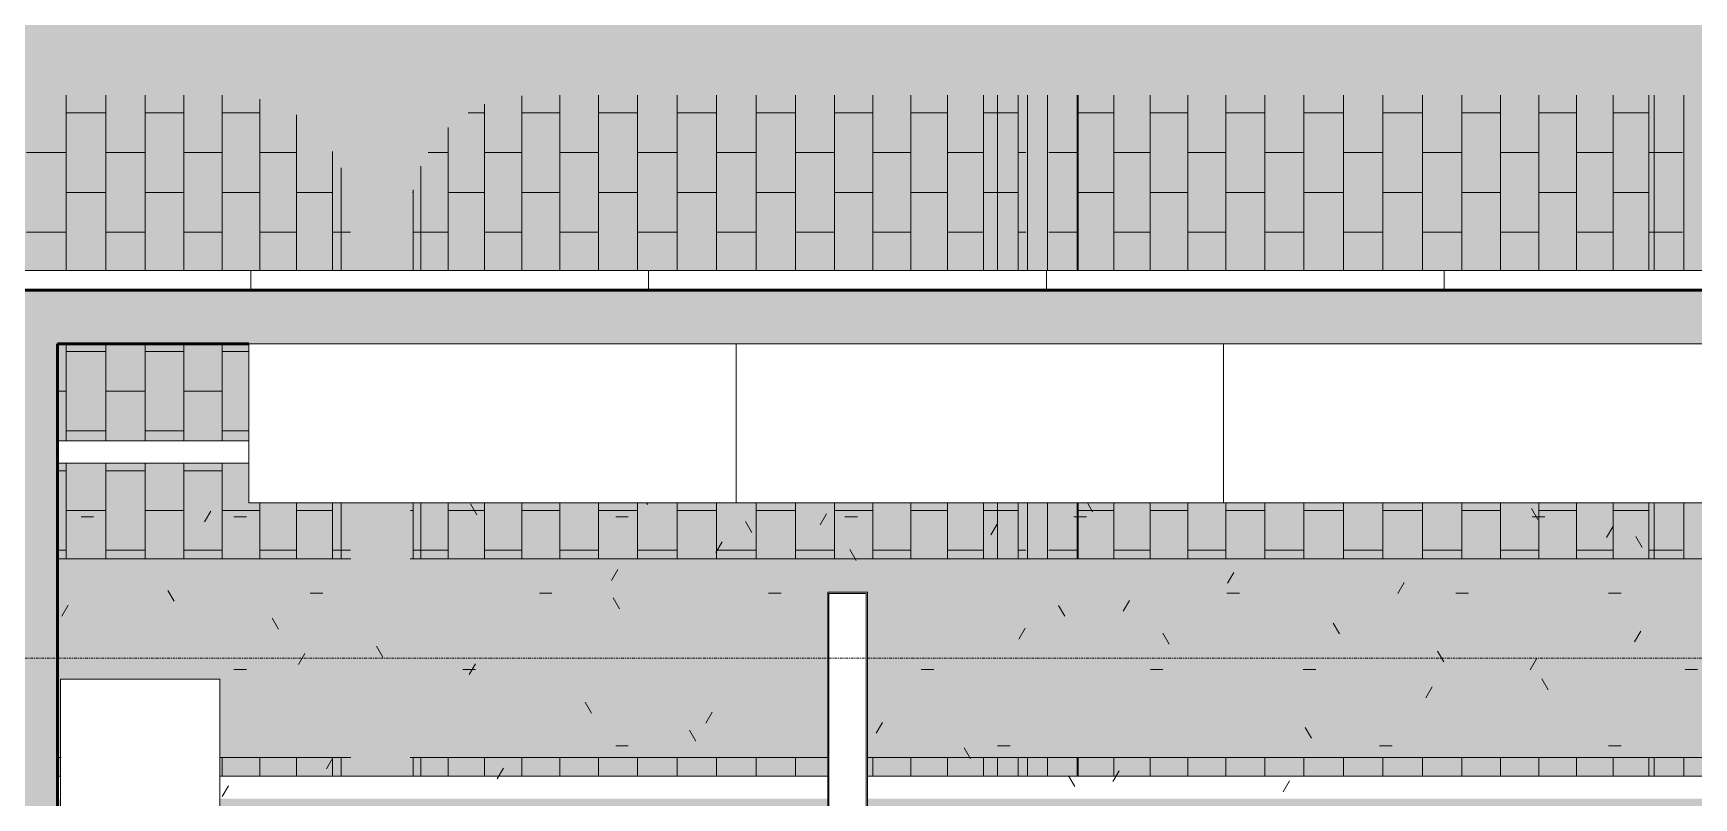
# Model space of a CAD drawing. Header units: inches. Extents: x -956 to 966, y -1111 to 895.
# Drawn here: x -580.8 to -413.8, y -243.3 to -166.4 of the extents above; entities that cross this region are included whole.
import ezdxf

# ---------------------------------------------------------------- set-up
doc = ezdxf.new("R2010")
doc.units = ezdxf.units.IN
doc.header["$MEASUREMENT"] = 0
doc.linetypes.add('Grid Line 1_4_', pattern=[0.4375, 0.25, -0.0625, 0.0625, -0.0625])
for name, color, linetype, lineweight in [('A-CLNG', 13, 'Continuous', 13), ('A-CLNG-PATT', 13, 'Continuous', 13), ('A-GENM', 13, 'Continuous', 13), ('A-WALL-PATT', 111, 'Continuous', 13), ('E-LITE-EQPM', 33, 'Continuous', 9), ('I-FURN', 30, 'Continuous', 9), ('I-WALL', 2, 'Continuous', 13), ('S-GRID', 1, 'Continuous', 9)]:
    doc.layers.add(name, color=color, linetype=linetype, lineweight=lineweight)
pattern_1 = [(0, (0, 0), (30.72, 7.68), [1.267, -21.773, 1.267, -21.773, -122.88]), (0, (0, 0), (30.72, 7.68), [-46.08, 1.267, -44.813, 1.267, -21.773, -53.76]), (0, (0, 0), (30.72, 7.68), [-115.2, 1.267, -14.093, 1.267, -37.133]), (120, (11.52, 3.84), (-22.011075, 22.7643), [1.267, -21.773, 1.267, -21.773, -122.88]), (120, (11.52, 3.84), (-22.011075, 22.7643), [-46.08, 1.267, -44.813, 1.267, -21.773, -53.76]), (120, (11.52, 3.84), (-22.011075, 22.7643), [-115.2, 1.267, -14.093, 1.267, -37.133]), (240, (15.36, 19.2), (-8.708925, -30.4443), [1.267, -21.773, 1.267, -21.773, -122.88]), (240, (15.36, 19.2), (-8.708925, -30.4443), [-46.08, 1.267, -44.813, 1.267, -21.773, -53.76]), (240, (15.36, 19.2), (-8.708925, -30.4443), [-115.2, 1.267, -14.093, 1.267, -37.133])]

# ---------------------------------------------------------------- blocks, each defined once
blk = doc.blocks.new('FP_1_18-7TH FLOOR TELECOM OVERHEAD ROUTING PLAN')
at = {"layer": 'A-CLNG-PATT', "color": 50}
for p, q in [((-475.71, -172.61), (-475.71, -190.24)), ((-472.15, -172.61), (-472.15, -190.24)), ((-468.47, -172.61), (-468.47, -190.24)), ((-464.71, -172.61), (-464.71, -190.24)), ((-460.87, -172.61), (-460.87, -190.24)), ((-456.96, -172.61), (-456.96, -190.24)), ((-453.02, -172.61), (-453.02, -190.24)), ((-449.05, -172.61), (-449.05, -190.24)), ((-445.07, -172.61), (-445.07, -190.24)), ((-441.1, -172.61), (-441.1, -190.24)), ((-437.15, -172.61), (-437.15, -190.24)), ((-433.24, -172.61), (-433.24, -190.24)), ((-429.39, -172.61), (-429.39, -190.24)), ((-425.62, -172.61), (-425.62, -190.24)), ((-421.93, -172.61), (-421.93, -190.24)), ((-418.35, -172.61), (-418.35, -190.24)), ((-472.15, -174.39), (-475.71, -174.39)), ((-464.71, -174.39), (-468.47, -174.39)), ((-456.96, -174.39), (-460.87, -174.39)), ((-449.05, -174.39), (-453.02, -174.39)), ((-441.1, -174.39), (-445.07, -174.39)), ((-433.24, -174.39), (-437.15, -174.39)), ((-425.62, -174.39), (-429.39, -174.39)), ((-418.35, -174.39), (-421.93, -174.39)), ((-475.82, -178.39), (-478.67, -178.39)), ((-475.71, -178.39), (-475.82, -178.39)), ((-468.47, -178.39), (-472.15, -178.39)), ((-460.87, -178.39), (-464.71, -178.39)), ((-453.02, -178.39), (-456.96, -178.39)), ((-445.07, -178.39), (-449.05, -178.39)), ((-437.15, -178.39), (-441.1, -178.39)), ((-429.39, -178.39), (-433.24, -178.39)), ((-421.93, -178.39), (-425.62, -178.39)), ((-417.82, -178.39), (-418.35, -178.39)), ((-414.97, -178.39), (-417.82, -178.39)), ((-472.15, -182.39), (-475.71, -182.39)), ((-464.71, -182.39), (-468.47, -182.39)), ((-456.96, -182.39), (-460.87, -182.39)), ((-449.05, -182.39), (-453.02, -182.39)), ((-441.1, -182.39), (-445.07, -182.39)), ((-433.24, -182.39), (-437.15, -182.39)), ((-425.62, -182.39), (-429.39, -182.39)), ((-418.35, -182.39), (-421.93, -182.39)), ((-475.82, -186.39), (-478.67, -186.39)), ((-475.71, -186.39), (-475.82, -186.39)), ((-468.47, -186.39), (-472.15, -186.39)), ((-460.87, -186.39), (-464.71, -186.39)), ((-453.02, -186.39), (-456.96, -186.39)), ((-445.07, -186.39), (-449.05, -186.39)), ((-437.15, -186.39), (-441.1, -186.39)), ((-429.39, -186.39), (-433.24, -186.39)), ((-421.93, -186.39), (-425.62, -186.39)), ((-417.82, -186.39), (-418.35, -186.39)), ((-414.97, -186.39), (-417.82, -186.39)), ((-475.71, -213.62), (-475.71, -219.24)), ((-472.15, -213.62), (-472.15, -219.24)), ((-468.47, -213.62), (-468.47, -219.24)), ((-464.71, -213.62), (-464.71, -219.24)), ((-460.87, -213.62), (-460.87, -219.24)), ((-456.96, -213.62), (-456.96, -219.24)), ((-453.02, -213.62), (-453.02, -219.24)), ((-449.05, -213.62), (-449.05, -219.24)), ((-445.07, -213.62), (-445.07, -219.24)), ((-441.1, -213.62), (-441.1, -219.24)), ((-437.15, -213.62), (-437.15, -219.24)), ((-433.24, -213.62), (-433.24, -219.24)), ((-429.39, -213.62), (-429.39, -219.24)), ((-425.62, -213.62), (-425.62, -219.24)), ((-421.93, -213.62), (-421.93, -219.24)), ((-418.35, -213.62), (-418.35, -219.24)), ((-472.15, -214.39), (-475.71, -214.39)), ((-464.71, -214.39), (-468.47, -214.39)), ((-456.96, -214.39), (-460.87, -214.39)), ((-449.05, -214.39), (-453.02, -214.39)), ((-441.1, -214.39), (-445.07, -214.39)), ((-433.24, -214.39), (-437.15, -214.39)), ((-425.62, -214.39), (-429.39, -214.39)), ((-418.35, -214.39), (-421.93, -214.39)), ((-475.82, -218.39), (-478.67, -218.39)), ((-475.71, -218.39), (-475.82, -218.39)), ((-468.47, -218.39), (-472.15, -218.39)), ((-460.87, -218.39), (-464.71, -218.39)), ((-453.02, -218.39), (-456.96, -218.39)), ((-445.07, -218.39), (-449.05, -218.39)), ((-437.15, -218.39), (-441.1, -218.39)), ((-429.39, -218.39), (-433.24, -218.39)), ((-421.93, -218.39), (-425.62, -218.39)), ((-417.82, -218.39), (-418.35, -218.39)), ((-414.97, -218.39), (-417.82, -218.39))]:
    blk.add_line(p, q, dxfattribs=at)
blk = doc.blocks.new('FP_1_19-7TH FLOOR TELECOM OVERHEAD ROUTING PLAN')
at = {"layer": 'A-CLNG-PATT', "color": 50}
for p, q in [((-535.41, -173.51), (-535.41, -190.24)), ((-531.66, -172.69), (-531.66, -190.24)), ((-527.84, -172.61), (-527.84, -190.24)), ((-523.95, -172.61), (-523.95, -190.24)), ((-520.02, -172.61), (-520.02, -190.24)), ((-516.05, -172.61), (-516.05, -190.24)), ((-512.07, -172.61), (-512.07, -190.24)), ((-508.09, -172.61), (-508.09, -190.24)), ((-504.14, -172.61), (-504.14, -190.24)), ((-500.22, -172.61), (-500.22, -190.24)), ((-496.35, -172.61), (-496.35, -190.24)), ((-492.56, -172.61), (-492.56, -190.24)), ((-488.85, -172.61), (-488.85, -190.24)), ((-485.24, -172.61), (-485.24, -190.24)), ((-481.75, -172.61), (-481.75, -190.24)), ((-535.41, -174.39), (-537.07, -174.39)), ((-527.84, -174.39), (-531.66, -174.39)), ((-520.02, -174.39), (-523.95, -174.39)), ((-512.07, -174.39), (-516.05, -174.39)), ((-504.14, -174.39), (-508.09, -174.39)), ((-496.35, -174.39), (-500.22, -174.39)), ((-488.85, -174.39), (-492.56, -174.39)), ((-483.82, -174.39), (-485.24, -174.39)), ((-481.75, -174.39), (-483.82, -174.39)), ((-539.06, -175.88), (-539.06, -190.24)), ((-539.06, -178.39), (-541.08, -178.39)), ((-531.66, -178.39), (-535.41, -178.39)), ((-523.95, -178.39), (-527.84, -178.39)), ((-516.05, -178.39), (-520.02, -178.39)), ((-508.09, -178.39), (-512.07, -178.39)), ((-500.22, -178.39), (-504.14, -178.39)), ((-492.56, -178.39), (-496.35, -178.39)), ((-485.24, -178.39), (-488.85, -178.39)), ((-480.97, -178.39), (-481.75, -178.39)), ((-542.59, -182.39), (-542.65, -182.39)), ((-542.59, -182.13), (-542.59, -190.24)), ((-535.41, -182.39), (-539.06, -182.39)), ((-527.84, -182.39), (-531.66, -182.39)), ((-520.02, -182.39), (-523.95, -182.39)), ((-512.07, -182.39), (-516.05, -182.39)), ((-504.14, -182.39), (-508.09, -182.39)), ((-496.35, -182.39), (-500.22, -182.39)), ((-488.85, -182.39), (-492.56, -182.39)), ((-483.82, -182.39), (-485.24, -182.39)), ((-481.75, -182.39), (-483.82, -182.39)), ((-541.82, -186.39), (-542.59, -186.39)), ((-539.06, -186.39), (-541.82, -186.39)), ((-531.66, -186.39), (-535.41, -186.39)), ((-523.95, -186.39), (-527.84, -186.39)), ((-516.05, -186.39), (-520.02, -186.39)), ((-508.09, -186.39), (-512.07, -186.39)), ((-500.22, -186.39), (-504.14, -186.39)), ((-492.56, -186.39), (-496.35, -186.39)), ((-485.24, -186.39), (-488.85, -186.39)), ((-480.97, -186.39), (-481.75, -186.39)), ((-542.59, -213.62), (-542.59, -219.24)), ((-539.06, -213.62), (-539.06, -219.24)), ((-535.41, -213.62), (-535.41, -219.24)), ((-531.66, -213.62), (-531.66, -219.24)), ((-527.84, -213.62), (-527.84, -219.24)), ((-523.95, -213.62), (-523.95, -219.24)), ((-520.02, -213.62), (-520.02, -219.24)), ((-516.05, -213.62), (-516.05, -219.24)), ((-512.07, -213.62), (-512.07, -219.24)), ((-508.09, -213.62), (-508.09, -219.24)), ((-504.14, -213.62), (-504.14, -219.24)), ((-500.22, -213.62), (-500.22, -219.24)), ((-496.35, -213.62), (-496.35, -219.24)), ((-492.56, -213.62), (-492.56, -219.24)), ((-488.85, -213.62), (-488.85, -219.24)), ((-485.24, -213.62), (-485.24, -219.24)), ((-481.75, -213.62), (-481.75, -219.24)), ((-542.59, -214.39), (-542.87, -214.39)), ((-535.41, -214.39), (-539.06, -214.39)), ((-527.84, -214.39), (-531.66, -214.39)), ((-520.02, -214.39), (-523.95, -214.39)), ((-512.07, -214.39), (-516.05, -214.39)), ((-504.14, -214.39), (-508.09, -214.39)), ((-496.35, -214.39), (-500.22, -214.39)), ((-488.85, -214.39), (-492.56, -214.39)), ((-483.82, -214.39), (-485.24, -214.39)), ((-481.75, -214.39), (-483.82, -214.39)), ((-541.82, -218.39), (-542.59, -218.39)), ((-539.06, -218.39), (-541.82, -218.39)), ((-531.66, -218.39), (-535.41, -218.39)), ((-523.95, -218.39), (-527.84, -218.39)), ((-516.05, -218.39), (-520.02, -218.39)), ((-508.09, -218.39), (-512.07, -218.39)), ((-500.22, -218.39), (-504.14, -218.39)), ((-492.56, -218.39), (-496.35, -218.39)), ((-485.24, -218.39), (-488.85, -218.39)), ((-480.97, -218.39), (-481.75, -218.39))]:
    blk.add_line(p, q, dxfattribs=at)
blk = doc.blocks.new('FP_1_20-7TH FLOOR TELECOM OVERHEAD ROUTING PLAN')
at = {"layer": 'A-CLNG-PATT', "color": 50}
for p, q in [((-577.47, -172.61), (-577.47, -190.24)), ((-573.5, -172.61), (-573.5, -190.24)), ((-569.54, -172.61), (-569.54, -190.24)), ((-565.63, -172.61), (-565.63, -190.24)), ((-561.78, -172.61), (-561.78, -190.24)), ((-557.99, -173), (-557.99, -190.24)), ((-573.5, -174.39), (-577.47, -174.39)), ((-565.63, -174.39), (-569.54, -174.39)), ((-557.99, -174.39), (-561.78, -174.39)), ((-554.3, -174.58), (-554.3, -190.24)), ((-577.47, -178.39), (-581.45, -178.39)), ((-569.54, -178.39), (-573.5, -178.39)), ((-561.78, -178.39), (-565.63, -178.39)), ((-554.3, -178.39), (-557.99, -178.39)), ((-550.71, -178.29), (-550.71, -190.24)), ((-550.65, -178.39), (-550.71, -178.39)), ((-573.5, -182.39), (-577.47, -182.39)), ((-565.63, -182.39), (-569.54, -182.39)), ((-557.99, -182.39), (-561.78, -182.39)), ((-550.71, -182.39), (-554.3, -182.39)), ((-577.47, -186.39), (-581.45, -186.39)), ((-569.54, -186.39), (-573.5, -186.39)), ((-561.78, -186.39), (-565.63, -186.39)), ((-554.3, -186.39), (-557.99, -186.39)), ((-549.82, -186.39), (-550.71, -186.39)), ((-548.87, -186.39), (-549.82, -186.39)), ((-577.47, -197.62), (-577.47, -207.37)), ((-573.5, -198.39), (-577.47, -198.39)), ((-573.5, -197.62), (-573.5, -207.37)), ((-569.54, -197.62), (-569.54, -207.37)), ((-565.63, -198.39), (-569.54, -198.39)), ((-565.63, -197.62), (-565.63, -207.37)), ((-561.78, -197.62), (-561.78, -207.37)), ((-559.1, -198.39), (-561.78, -198.39)), ((-577.47, -202.39), (-578.35, -202.39)), ((-569.54, -202.39), (-573.5, -202.39)), ((-561.78, -202.39), (-565.63, -202.39)), ((-573.5, -206.39), (-577.47, -206.39)), ((-565.63, -206.39), (-569.54, -206.39)), ((-559.1, -206.39), (-561.78, -206.39)), ((-577.47, -209.62), (-577.47, -219.24)), ((-573.5, -209.62), (-573.5, -219.24)), ((-569.54, -209.62), (-569.54, -219.24)), ((-565.63, -209.62), (-565.63, -219.24)), ((-561.78, -209.62), (-561.78, -219.24)), ((-577.47, -210.39), (-578.35, -210.39)), ((-569.54, -210.39), (-573.5, -210.39)), ((-561.78, -210.39), (-565.63, -210.39)), ((-557.99, -213.62), (-557.99, -219.24)), ((-554.3, -213.62), (-554.3, -219.24)), ((-550.71, -213.62), (-550.71, -219.24)), ((-573.5, -214.39), (-577.47, -214.39)), ((-565.63, -214.39), (-569.54, -214.39)), ((-557.99, -214.39), (-561.78, -214.39)), ((-550.71, -214.39), (-554.3, -214.39)), ((-577.47, -218.39), (-578.35, -218.39)), ((-569.54, -218.39), (-573.5, -218.39)), ((-561.78, -218.39), (-565.63, -218.39)), ((-554.3, -218.39), (-557.99, -218.39)), ((-549.82, -218.39), (-550.71, -218.39)), ((-548.87, -218.39), (-549.82, -218.39))]:
    blk.add_line(p, q, dxfattribs=at)
blk = doc.blocks.new('FP_1_26-7TH FLOOR TELECOM OVERHEAD ROUTING PLAN')
at = {"layer": 'A-CLNG-PATT', "color": 50}
for p, q in [((-475.71, -239.24), (-475.71, -241.12)), ((-472.15, -239.24), (-472.15, -241.12)), ((-468.47, -239.24), (-468.47, -241.12)), ((-464.71, -239.24), (-464.71, -241.12)), ((-460.87, -239.24), (-460.87, -241.12)), ((-456.96, -239.24), (-456.96, -241.12)), ((-453.02, -239.24), (-453.02, -241.12)), ((-449.05, -239.24), (-449.05, -241.12)), ((-445.07, -239.24), (-445.07, -241.12)), ((-441.1, -239.24), (-441.1, -241.12)), ((-437.15, -239.24), (-437.15, -241.12)), ((-433.24, -239.24), (-433.24, -241.12)), ((-429.39, -239.24), (-429.39, -241.12)), ((-425.62, -239.24), (-425.62, -241.12)), ((-421.93, -239.24), (-421.93, -241.12)), ((-418.35, -239.24), (-418.35, -241.12))]:
    blk.add_line(p, q, dxfattribs=at)
blk = doc.blocks.new('FP_1_27-7TH FLOOR TELECOM OVERHEAD ROUTING PLAN')
at = {"layer": 'A-CLNG-PATT', "color": 50}
for p, q in [((-542.59, -239.24), (-542.59, -241.12)), ((-539.06, -239.24), (-539.06, -241.12)), ((-535.41, -239.24), (-535.41, -241.12)), ((-531.66, -239.24), (-531.66, -241.12)), ((-527.84, -239.24), (-527.84, -241.12)), ((-523.95, -239.24), (-523.95, -241.12)), ((-520.02, -239.24), (-520.02, -241.12)), ((-516.05, -239.24), (-516.05, -241.12)), ((-512.07, -239.24), (-512.07, -241.12)), ((-508.09, -239.24), (-508.09, -241.12)), ((-504.14, -239.24), (-504.14, -241.12)), ((-496.35, -239.24), (-496.35, -241.12)), ((-492.56, -239.24), (-492.56, -241.12)), ((-488.85, -239.24), (-488.85, -241.12)), ((-485.24, -239.24), (-485.24, -241.12)), ((-481.75, -239.24), (-481.75, -241.12))]:
    blk.add_line(p, q, dxfattribs=at)
blk = doc.blocks.new('FP_1_28-7TH FLOOR TELECOM OVERHEAD ROUTING PLAN')
at = {"layer": 'A-CLNG-PATT', "color": 50}
for p, q in [((-561.78, -239.24), (-561.78, -241.12)), ((-557.99, -239.24), (-557.99, -241.12)), ((-554.3, -239.24), (-554.3, -241.12)), ((-550.71, -239.24), (-550.71, -241.12))]:
    blk.add_line(p, q, dxfattribs=at)
blk = doc.blocks.new('7th Floor Vault - 7th Floor Vault-2429340-7TH FLOOR TELECOM OVERHEAD ROUTING PLAN')
at = {"layer": 'A-CLNG', "color": 10, "lineweight": 9}
for p, q in [((-483.82, -190.24), (-483.82, -172.61)), ((-483.82, -190.24), (-483.82, -172.61)), ((-480.82, -190.24), (-480.82, -172.61)), ((-478.82, -190.24), (-478.82, -172.61)), ((-475.82, -190.24), (-475.82, -172.61)), ((-475.82, -190.24), (-475.82, -172.61)), ((-417.82, -190.24), (-417.82, -172.61)), ((-417.82, -190.24), (-417.82, -172.61)), ((-414.82, -190.24), (-414.82, -172.61)), ((-549.82, -190.24), (-549.82, -179.94)), ((-549.82, -190.24), (-549.82, -179.94)), ((-541.82, -190.24), (-541.82, -179.77)), ((-541.82, -190.24), (-541.82, -179.77)), ((-549.82, -219.24), (-549.82, -213.62)), ((-549.82, -219.24), (-549.82, -213.62)), ((-541.82, -219.24), (-541.82, -213.62)), ((-541.82, -219.24), (-541.82, -213.62)), ((-483.82, -219.24), (-483.82, -213.62)), ((-483.82, -219.24), (-483.82, -213.62)), ((-480.82, -219.24), (-480.82, -213.62)), ((-478.82, -219.24), (-478.82, -213.62)), ((-475.82, -219.24), (-475.82, -213.62)), ((-475.82, -219.24), (-475.82, -213.62)), ((-417.82, -219.24), (-417.82, -213.62)), ((-417.82, -219.24), (-417.82, -213.62)), ((-414.82, -219.24), (-414.82, -213.62)), ((-578.35, -219.24), (-549.8, -219.24)), ((-549.82, -219.24), (-578.35, -219.24)), ((-549.82, -219.24), (-548.87, -219.24)), ((-548.87, -219.24), (-549.82, -219.24)), ((-548.87, -219.24), (-549.82, -219.24)), ((-549.8, -219.24), (-548.84, -219.24)), ((-542.89, -219.24), (-541.84, -219.24)), ((-541.82, -219.24), (-542.87, -219.24)), ((-542.87, -219.24), (-541.82, -219.24)), ((-541.82, -219.24), (-542.87, -219.24)), ((-541.84, -219.24), (-483.8, -219.24)), ((-483.82, -219.24), (-541.82, -219.24)), ((-483.82, -219.24), (-475.82, -219.24)), ((-480.82, -219.24), (-483.82, -219.24)), ((-480.82, -219.24), (-483.82, -219.24)), ((-483.8, -219.24), (-480.82, -219.24)), ((-478.82, -219.24), (-480.82, -219.24)), ((-478.82, -219.24), (-475.84, -219.24)), ((-475.82, -219.24), (-478.82, -219.24)), ((-475.82, -219.24), (-478.82, -219.24)), ((-475.84, -219.24), (-417.8, -219.24)), ((-417.82, -219.24), (-475.82, -219.24)), ((-417.82, -219.24), (-409.82, -219.24)), ((-414.82, -219.24), (-417.82, -219.24)), ((-414.82, -219.24), (-417.82, -219.24)), ((-417.8, -219.24), (-414.82, -219.24)), ((-412.82, -219.24), (-414.82, -219.24)), ((-578.35, -239.24), (-578.04, -239.24)), ((-578.04, -239.24), (-578.35, -239.24)), ((-562.04, -239.24), (-549.82, -239.24)), ((-549.8, -239.24), (-562.03, -239.24)), ((-549.82, -239.24), (-548.87, -239.24)), ((-548.87, -239.24), (-549.82, -239.24)), ((-549.82, -241.12), (-549.82, -239.24)), ((-549.82, -239.24), (-548.87, -239.24)), ((-549.82, -241.12), (-549.82, -239.24)), ((-548.84, -239.24), (-549.8, -239.24)), ((-541.84, -239.24), (-542.89, -239.24)), ((-542.87, -239.24), (-541.82, -239.24)), ((-542.87, -239.24), (-541.82, -239.24)), ((-541.82, -239.24), (-542.87, -239.24)), ((-500.89, -239.24), (-541.84, -239.24)), ((-541.82, -239.24), (-500.9, -239.24)), ((-541.82, -241.12), (-541.82, -239.24)), ((-541.82, -241.12), (-541.82, -239.24)), ((-496.9, -239.24), (-483.82, -239.24)), ((-483.8, -239.24), (-496.89, -239.24)), ((-483.82, -239.24), (-480.82, -239.24)), ((-475.82, -239.24), (-483.82, -239.24)), ((-483.82, -241.12), (-483.82, -239.24)), ((-483.82, -239.24), (-480.82, -239.24)), ((-483.82, -241.12), (-483.82, -239.24)), ((-480.82, -239.24), (-483.8, -239.24)), ((-480.82, -239.24), (-478.82, -239.24)), ((-480.82, -241.12), (-480.82, -239.24)), ((-478.82, -239.24), (-475.82, -239.24)), ((-475.84, -239.24), (-478.82, -239.24)), ((-478.82, -239.24), (-475.82, -239.24)), ((-478.82, -241.12), (-478.82, -239.24)), ((-459.67, -239.24), (-475.84, -239.24)), ((-475.82, -239.24), (-417.82, -239.24)), ((-475.82, -241.12), (-475.82, -239.24)), ((-475.82, -241.12), (-475.82, -239.24)), ((-419.35, -239.24), (-459.67, -239.24)), ((-417.8, -239.24), (-419.35, -239.24)), ((-417.82, -239.24), (-414.82, -239.24)), ((-409.82, -239.24), (-417.82, -239.24)), ((-417.82, -241.12), (-417.82, -239.24)), ((-417.82, -239.24), (-414.82, -239.24)), ((-417.82, -241.12), (-417.82, -239.24)), ((-414.82, -239.24), (-417.8, -239.24)), ((-414.82, -239.24), (-412.82, -239.24)), ((-414.82, -241.12), (-414.82, -239.24))]:
    blk.add_line(p, q, dxfattribs=at)
for name in ['FP_1_20-7TH FLOOR TELECOM OVERHEAD ROUTING PLAN', 'FP_1_19-7TH FLOOR TELECOM OVERHEAD ROUTING PLAN', 'FP_1_18-7TH FLOOR TELECOM OVERHEAD ROUTING PLAN', 'FP_1_28-7TH FLOOR TELECOM OVERHEAD ROUTING PLAN', 'FP_1_27-7TH FLOOR TELECOM OVERHEAD ROUTING PLAN', 'FP_1_26-7TH FLOOR TELECOM OVERHEAD ROUTING PLAN']:
    blk.add_blockref(name, (0, 0), dxfattribs=at)
blk = doc.blocks.new('Lighting - Pendant-Finelite-HP4-D - HP-4 D-8_-SO-3000K-120-FA-SC-3361576-7TH FLOOR TELECOM OVERHEAD ROUTING PLAN')
at = {"layer": 'E-LITE-EQPM', "color": 9}
for p, q in [((48, 2), (-48, 2)), ((-48, 2), (-48, -2)), ((47.875, 1.875), (-47.875, 1.875)), ((-47.875, 1.875), (-47.875, -1.875)), ((-47.875, -1.875), (-47.875, 1.875)), ((-47.875, 1.875), (47.875, 1.875)), ((47.875, -1.875), (47.875, 1.875)), ((47.875, 1.875), (47.875, -1.875)), ((48, -2), (48, 2)), ((-48, -2), (48, -2)), ((-47.875, -1.875), (47.875, -1.875)), ((47.875, -1.875), (-47.875, -1.875))]:
    blk.add_line(p, q, dxfattribs=at)
blk = doc.blocks.new('Shelving - 48_ x 16_ x 96_-3257954-7TH FLOOR TELECOM OVERHEAD ROUTING PLAN')
at = {"layer": 'I-FURN', "color": 9}
for p, q in [((24.5, -4), (-24.5, -4)), ((-24.5, -4), (-24.5, -20)), ((24.5, -20), (24.5, -4)), ((-24.5, -20), (24.5, -20))]:
    blk.add_line(p, q, dxfattribs=at)
blk = doc.blocks.new('Acoustic Panel - Wall Mtd - 3_-4_ wide 2_ thick-4743480-7TH FLOOR TELECOM OVERHEAD ROUTING PLAN')
at = {"layer": 'A-GENM', "color": 53, "lineweight": 20}
for p, q in [((-758.91, -190.24), (-718.91, -190.24)), ((-758.91, -192.24), (-758.91, -190.24)), ((-718.91, -190.24), (-718.91, -192.24)), ((-718.91, -192.24), (-758.91, -192.24))]:
    blk.add_line(p, q, dxfattribs=at)

msp = doc.modelspace()

# ---------------------------------------------------------------- hatches: boundary and pattern name
at = {"layer": 'A-CLNG-PATT'}
h = msp.add_hatch(dxfattribs=at)
h.set_pattern_fill('FP1_12', color=253, style=0, pattern_type=2)
h.set_pattern_definition(pattern_1)
h.paths.add_polyline_path([(-294.34, -537.62), (-227.98, -537.62), (-227.98, -527.62), (-219.98, -527.62), (-219.98, -509.12), (-210.98, -509.12), (-210.98, -364.18), (-211.98, -364.18), (-211.98, -243.37), (-299.98, -243.37), (-299.98, -537.62)], flags=0)
h.paths.add_polyline_path([(-606.23, -537.62), (-602.07, -537.62), (-602.07, -532.87), (-606.23, -532.87), (-606.23, -535.37)], flags=0)
h.paths.add_polyline_path([(-561.64, -537.62), (-356.48, -537.62), (-356.48, -525.62), (-323.98, -525.62), (-323.98, -537.62), (-305.35, -537.62), (-305.35, -525.37), (-321.35, -525.37), (-321.35, -427.37), (-305.35, -427.37), (-305.35, -243.37), (-386.84, -243.37), (-386.84, -318.61), (-390.84, -318.61), (-390.84, -243.37), (-496.9, -243.37), (-496.9, -318.61), (-500.9, -318.61), (-500.9, -243.37), (-562.04, -243.37), (-562.04, -427.37), (-500.9, -427.37), (-500.9, -402.61), (-496.9, -402.61), (-496.9, -427.37), (-390.84, -427.37), (-390.84, -402.61), (-386.84, -402.61), (-386.84, -427.37), (-370.04, -427.37), (-370.04, -525.37), (-578.04, -525.37), (-578.04, -243.37), (-578.35, -243.37), (-578.35, -528.62), (-563.48, -528.62), (-563.48, -537.62)], flags=0)
h.paths.add_polyline_path([(-567.73, -537.62), (-567.73, -532.87), (-578.07, -532.87), (-578.07, -537.62), (-572.48, -537.62)], flags=0)
h.paths.add_polyline_path([(-352.23, -537.62), (-349.48, -537.62), (-349.48, -529.87), (-352.23, -529.87), (-352.23, -536.61)], flags=0)
h.paths.add_polyline_path([(-680.44, -535.37), (-610.48, -535.37), (-610.48, -528.62), (-583.23, -528.62), (-583.23, -526.62), (-662.91, -526.62), (-662.91, -498.61), (-665.8, -498.61), (-665.8, -402.61), (-661.8, -402.61), (-661.8, -428.62), (-583.23, -428.62), (-583.23, -422.62), (-598.91, -422.62), (-598.91, -386.62), (-662.91, -386.62), (-662.91, -318.61), (-665.8, -318.61), (-665.8, -243.37), (-666.35, -243.37), (-666.35, -246.62), (-730.35, -246.62), (-730.35, -243.37), (-762.35, -243.37), (-762.35, -246.62), (-771.86, -246.62), (-771.86, -288.62), (-694.91, -288.62), (-694.91, -386.62), (-790.91, -386.62), (-790.91, -288.62), (-775.86, -288.62), (-775.86, -246.62), (-842.35, -246.62), (-842.35, -243.37), (-853.35, -243.37), (-853.35, -535.37), (-710.14, -535.37)], flags=0)
h.paths.add_polyline_path([(-834.85, -526.62), (-850.85, -526.62), (-850.85, -428.62), (-706.85, -428.62), (-706.85, -526.62), (-828.94, -526.62)], flags=0)
h.paths.add_polyline_path([(-255.48, -481.68), (-256.53, -481.54), (-257.51, -481.14), (-258.35, -480.49), (-259, -479.65), (-259.4, -478.67), (-259.54, -477.62), (-259.4, -476.57), (-259, -475.59), (-258.35, -474.75), (-257.51, -474.1), (-256.53, -473.7), (-255.48, -473.56), (-254.43, -473.7), (-253.45, -474.1), (-252.6, -474.75), (-251.96, -475.59), (-251.55, -476.57), (-251.41, -477.62), (-251.55, -478.67), (-251.96, -479.65), (-252.6, -480.49), (-253.45, -481.14), (-254.43, -481.54)], flags=0)
h.paths.add_polyline_path([(-255.48, -421.68), (-256.53, -421.54), (-257.51, -421.14), (-258.35, -420.49), (-259, -419.65), (-259.4, -418.67), (-259.54, -417.62), (-259.4, -416.57), (-259, -415.59), (-258.35, -414.75), (-257.51, -414.1), (-256.53, -413.7), (-255.48, -413.56), (-254.43, -413.7), (-253.45, -414.1), (-252.6, -414.75), (-251.96, -415.59), (-251.55, -416.57), (-251.41, -417.62), (-251.55, -418.67), (-251.96, -419.65), (-252.6, -420.49), (-253.45, -421.14), (-254.43, -421.54)], flags=0)
h.paths.add_polyline_path([(-255.48, -361.68), (-256.53, -361.54), (-257.51, -361.14), (-258.35, -360.49), (-259, -359.65), (-259.4, -358.67), (-259.54, -357.62), (-259.4, -356.57), (-259, -355.59), (-258.35, -354.75), (-257.51, -354.1), (-256.53, -353.7), (-255.48, -353.56), (-254.43, -353.7), (-253.45, -354.1), (-252.6, -354.75), (-251.96, -355.59), (-251.55, -356.57), (-251.41, -357.62), (-251.55, -358.67), (-251.96, -359.65), (-252.6, -360.49), (-253.45, -361.14), (-254.43, -361.54)], flags=0)
h.paths.add_polyline_path([(-255.48, -301.68), (-256.53, -301.54), (-257.51, -301.14), (-258.35, -300.49), (-259, -299.65), (-259.4, -298.67), (-259.54, -297.62), (-259.4, -296.57), (-259, -295.59), (-258.35, -294.75), (-257.51, -294.1), (-256.53, -293.7), (-255.48, -293.56), (-254.43, -293.7), (-253.45, -294.1), (-252.6, -294.75), (-251.96, -295.59), (-251.55, -296.57), (-251.41, -297.62), (-251.55, -298.67), (-251.96, -299.65), (-252.6, -300.49), (-253.45, -301.14), (-254.43, -301.54)], flags=0)
h.paths.add_polyline_path([(-661.8, -288.62), (-598.91, -288.62), (-598.91, -252.62), (-583.23, -252.62), (-583.23, -243.37), (-661.8, -243.37), (-661.8, -282.19)], flags=0)
h.paths.add_polyline_path([(-258.35, -241.12), (-257.53, -241.12), (-258.35, -240.49), (-259, -239.65), (-259.4, -238.67), (-259.54, -237.62), (-259.4, -236.57), (-259, -235.59), (-258.35, -234.75), (-257.51, -234.1), (-256.53, -233.7), (-255.48, -233.56), (-254.43, -233.7), (-253.45, -234.1), (-252.6, -234.75), (-251.96, -235.59), (-251.55, -236.57), (-251.41, -237.62), (-251.55, -238.67), (-251.96, -239.65), (-252.6, -240.49), (-253.42, -241.12), (-211.98, -241.12), (-211.98, -209.62), (-299.98, -209.62), (-299.98, -241.12), (-259, -241.12)], flags=0)
h.paths.add_polyline_path([(-578.35, -241.12), (-578.04, -241.12), (-578.04, -231.37), (-562.04, -231.37), (-562.04, -241.12), (-500.9, -241.12), (-500.9, -222.61), (-496.9, -222.61), (-496.9, -241.12), (-390.84, -241.12), (-390.84, -222.61), (-386.84, -222.61), (-386.84, -241.12), (-305.35, -241.12), (-305.35, -209.62), (-363.1, -209.62), (-363.1, -212.62), (-337.6, -212.62), (-337.6, -238.12), (-363.1, -238.12), (-363.1, -213.62), (-559.1, -213.62), (-559.1, -209.62), (-578.35, -209.62), (-578.35, -235.91)], flags=0)
h.paths.add_polyline_path([(-621.04, -241.12), (-583.23, -241.12), (-583.23, -209.62), (-666.35, -209.62), (-666.35, -241.12), (-665.8, -241.12), (-665.8, -222.61), (-661.8, -222.61), (-661.8, -241.12), (-650.74, -241.12)], flags=0)
h.paths.add_polyline_path([(-842.35, -241.12), (-842.35, -209.62), (-853.35, -209.62), (-853.35, -241.12)], flags=0)
h.paths.add_polyline_path([(-762.35, -241.12), (-730.35, -241.12), (-730.35, -209.62), (-762.35, -209.62), (-762.35, -222.78)], flags=0)
h.paths.add_polyline_path([(-578.35, -207.37), (-559.1, -207.37), (-559.1, -197.62), (-578.35, -197.62), (-578.35, -202.98)], flags=0)
h.paths.add_polyline_path([(-363.1, -207.37), (-305.35, -207.37), (-305.35, -197.62), (-363.1, -197.62), (-363.1, -202.98)], flags=0)
h.paths.add_polyline_path([(-294.34, -207.37), (-211.98, -207.37), (-211.98, -186.24), (-210.98, -186.24), (-210.98, -48.37), (45.27, -48.37), (45.27, -53.62), (99.27, -53.62), (99.27, -48.37), (317.04, -48.37), (317.04, 11.88), (228.2, 11.88), (228.2, 5.39), (224.2, 5.39), (224.2, 11.88), (-11.8, 11.88), (-11.8, 5.39), (-15.8, 5.39), (-15.8, 11.88), (-363.1, 11.88), (-363.1, 37.38), (-340.48, 37.38), (-340.48, 40.38), (-412.8, 40.38), (-412.8, 8.88), (-336.96, 8.84), (-336.96, 6.63), (-412.8, 6.63), (-412.8, 5.39), (-416.8, 5.39), (-416.8, 6.63), (-532.8, 6.63), (-532.8, 5.39), (-536.8, 5.39), (-536.8, 6.63), (-652.8, 6.63), (-652.8, 5.39), (-656.8, 5.39), (-656.8, 6.63), (-772.86, 6.63), (-772.86, 5.39), (-776.86, 5.39), (-776.86, 6.63), (-853.35, 6.63), (-853.35, -192.24), (-838.91, -192.24), (-838.91, -190.24), (-318.91, -190.24), (-318.91, -192.24), (-299.98, -192.24), (-299.98, -207.37)], flags=0)
h.paths.add_polyline_path([(-583.23, -207.37), (-583.23, -197.62), (-666.35, -197.62), (-666.35, -207.37), (-591.34, -207.37)], flags=0)
h.paths.add_polyline_path([(-853.35, -207.37), (-842.35, -207.37), (-842.35, -197.62), (-853.35, -197.62), (-853.35, -202.98)], flags=0)
h.paths.add_polyline_path([(-739.84, -207.37), (-730.35, -207.37), (-730.35, -197.62), (-762.35, -197.62), (-762.35, -207.37)], flags=0)
h.paths.add_polyline_path([(-772.92, -162.61), (-776.8, -162.61), (-776.8, -66.61), (-772.8, -66.61), (-772.8, -162.61)], flags=0)
h.paths.add_polyline_path([(-532.92, -162.61), (-536.8, -162.61), (-536.8, -66.61), (-532.8, -66.61), (-532.8, -162.61)], flags=0)
h.paths.add_polyline_path([(-656.8, -162.61), (-656.8, -66.61), (-652.8, -66.61), (-652.8, -162.61), (-656.67, -162.61)], flags=0)
h.paths.add_polyline_path([(-416.8, -162.61), (-416.8, -66.61), (-412.8, -66.61), (-412.8, -162.61), (-416.67, -162.61)], flags=0)
h.paths.add_polyline_path([(-280.92, -162.61), (-284.8, -162.61), (-284.8, -66.61), (-280.8, -66.61), (-280.8, -162.61), (-280.92, -162.61)], flags=0)
h.paths.add_polyline_path([(-769.54, 8.88), (-656.8, 8.88), (-656.8, 40.38), (-772.86, 40.38), (-772.86, 8.88)], flags=0)
h.paths.add_polyline_path([(-621.04, 8.88), (-536.8, 8.88), (-536.8, 40.38), (-652.8, 40.38), (-652.8, 8.88), (-650.74, 8.88)], flags=0)
h.paths.add_polyline_path([(-776.86, 8.88), (-776.86, 40.38), (-853.35, 40.38), (-853.35, 8.88), (-799.24, 8.88)], flags=0)
h.paths.add_polyline_path([(-416.8, 8.88), (-416.8, 40.38), (-532.8, 40.38), (-532.8, 8.88), (-442.84, 8.88)], flags=0)
h.paths.add_polyline_path([(121.46, 14.13), (224.2, 14.13), (224.2, 35.13), (116.9, 35.13), (116.9, 14.13)], flags=0)
h.paths.add_polyline_path([(62.06, 14.13), (91.4, 14.13), (91.4, 35.13), (-11.8, 35.13), (-11.8, 14.13), (32.36, 14.13)], flags=0)
h.paths.add_polyline_path([(-95.08, 14.13), (-15.8, 14.13), (-15.8, 35.13), (-95.08, 35.13), (-95.08, 27.07), (-124.33, 27.07), (-124.33, 14.13), (-116.14, 14.13)], flags=0)
h.paths.add_polyline_path([(228.2, 14.13), (317.04, 14.13), (317.04, 35.13), (228.2, 35.13), (228.2, 34.65)], flags=0)
h.paths.add_polyline_path([(-335.1, 17.26), (-335.1, 41.51), (-335.6, 41.51), (-335.6, 17.26)], flags=0)
h.paths.add_polyline_path([(94.52, 34.26), (114.65, 34.26), (114.65, 35.13), (93.65, 35.13), (93.65, 34.26)], flags=0)
h.paths.add_polyline_path([(240.26, 37.38), (317.04, 37.38), (317.04, 58.26), (315.04, 58.26), (315.04, 261.88), (228.2, 261.88), (228.2, 173.39), (224.2, 173.39), (224.2, 261.88), (-11.8, 261.88), (-11.8, 173.39), (-15.8, 173.39), (-15.8, 261.88), (-95.08, 261.88), (-95.08, 225.07), (-94.33, 225.05), (-94.33, 126.07), (-95.08, 126.07), (-95.08, 37.38), (-15.8, 37.38), (-15.8, 101.39), (-11.8, 101.39), (-11.8, 37.38), (224.2, 37.38), (224.2, 101.39), (228.2, 101.39), (228.2, 37.38)], flags=0)
h.paths.add_polyline_path([(-412.8, 42.63), (-340.48, 42.63), (-340.48, 256.63), (-412.8, 256.63), (-412.8, 173.39), (-416.8, 173.39), (-416.8, 256.63), (-532.8, 256.63), (-532.8, 173.39), (-536.8, 173.39), (-536.8, 256.63), (-652.8, 256.63), (-652.8, 173.39), (-656.8, 173.39), (-656.8, 256.63), (-772.8, 256.63), (-772.8, 173.39), (-776.8, 173.39), (-776.8, 256.63), (-853.35, 256.63), (-853.35, 42.63), (-776.86, 42.63), (-776.86, 101.39), (-772.86, 101.39), (-772.86, 42.63), (-656.8, 42.63), (-656.8, 101.39), (-652.8, 101.39), (-652.8, 42.63), (-536.8, 42.63), (-536.8, 101.39), (-532.8, 101.39), (-532.8, 42.63), (-416.8, 42.63), (-416.8, 101.39), (-412.8, 101.39), (-412.8, 74.26)], flags=0)
h.paths.add_polyline_path([(108.08, 52.39), (104.2, 52.39), (104.2, 100.39), (108.2, 100.39), (108.2, 52.39)], flags=0)
h.paths.add_polyline_path([(106.61, 173.39), (104.2, 173.39), (104.2, 221.39), (108.2, 221.39), (108.2, 173.39), (108.08, 173.39)], flags=0)
h.paths.add_polyline_path([(-652.8, 258.88), (-536.8, 258.88), (-536.8, 269.39), (-532.8, 269.39), (-532.8, 258.88), (-416.8, 258.88), (-416.8, 269.39), (-412.8, 269.39), (-412.8, 258.88), (-340.48, 258.88), (-340.48, 261.88), (-363.1, 261.88), (-363.1, 287.38), (-340.48, 287.38), (-340.48, 290.38), (-853.35, 290.38), (-853.35, 258.88), (-776.8, 258.88), (-776.8, 269.39), (-772.8, 269.39), (-772.8, 258.88), (-656.8, 258.88), (-656.8, 269.39), (-652.8, 269.39), (-652.8, 269.26)], flags=0)
h.paths.add_polyline_path([(-27.04, 264.13), (-15.8, 264.13), (-15.8, 269.39), (-11.8, 269.39), (-11.8, 264.13), (93.04, 264.13), (93.04, 285.13), (-95.08, 285.13), (-95.08, 264.13), (-48.94, 264.13)], flags=0)
h.paths.add_polyline_path([(315.04, 264.13), (315.04, 285.13), (116.9, 285.13), (116.9, 264.13), (224.2, 264.13), (224.2, 269.39), (228.2, 269.39), (228.2, 264.13), (299.66, 264.13)], flags=0)
h.paths.add_polyline_path([(-55.95, 287.38), (315.04, 287.38), (315.04, 490.26), (317.04, 490.26), (317.04, 506.51), (-95.08, 506.51), (-95.08, 423.07), (-94.33, 423.05), (-94.33, 324.07), (-95.08, 324.07), (-95.08, 287.38), (-56.74, 287.38)], flags=0)
h.paths.add_polyline_path([(-383.44, 292.63), (-340.48, 292.63), (-340.49, 506.51), (-853.35, 506.51), (-853.35, 292.63), (-413.14, 292.63)], flags=0)
h.paths.add_polyline_path([(-772.92, 341.39), (-776.8, 341.39), (-776.8, 437.39), (-772.8, 437.39), (-772.8, 341.39), (-772.92, 341.39)], flags=0)
h.paths.add_polyline_path([(-656.8, 341.39), (-656.8, 437.39), (-652.8, 437.39), (-652.8, 341.39), (-656.67, 341.39)], flags=0)
h.paths.add_polyline_path([(-536.67, 341.39), (-536.8, 341.39), (-536.8, 437.39), (-532.8, 437.39), (-532.8, 341.39), (-532.92, 341.39)], flags=0)
h.paths.add_polyline_path([(-416.8, 341.39), (-416.8, 437.39), (-412.8, 437.39), (-412.8, 341.39), (-416.67, 341.39)], flags=0)
h.paths.add_polyline_path([(108.2, 343.86), (104.2, 343.86), (104.2, 439.86), (108.2, 439.86), (108.2, 343.98)], flags=0)
h.paths.add_polyline_path([(-11.92, 343.86), (-15.8, 343.86), (-15.8, 439.86), (-11.8, 439.86), (-11.8, 343.86), (-11.92, 343.86)], flags=0)
h.paths.add_polyline_path([(224.2, 343.86), (224.2, 439.86), (228.2, 439.86), (228.2, 343.86), (224.33, 343.86)], flags=0)
h.paths.add_polyline_path([(306.4, 508.76), (317.04, 508.76), (317.04, 537.38), (407.03, 537.38), (407.03, 540.38), (228.2, 540.38), (228.2, 511.86), (224.2, 511.86), (224.2, 540.38), (-11.8, 540.38), (-11.8, 511.86), (-15.8, 511.86), (-15.8, 540.38), (-412.8, 540.38), (-412.8, 509.39), (-416.8, 509.39), (-416.8, 540.38), (-532.8, 540.38), (-532.8, 509.39), (-536.8, 509.39), (-536.8, 540.38), (-652.8, 540.38), (-652.8, 509.39), (-656.8, 509.39), (-656.8, 540.38), (-772.86, 540.38), (-772.86, 509.39), (-776.86, 509.39), (-776.86, 540.38), (-853.35, 540.38), (-853.35, 508.76), (-340.48, 508.76), (-340.48, 511.88), (-363.1, 511.88), (-363.1, 537.38), (-129.71, 537.38), (-129.71, 536.38), (-124.33, 536.38), (-124.33, 522.07), (-95.08, 522.07), (-95.08, 508.76), (299.66, 508.76)], flags=0)
h.paths.add_polyline_path([(93.65, 511.88), (91.4, 511.88), (91.4, 537.38), (116.9, 537.38), (116.9, 511.88), (114.65, 511.88)], flags=0)
h.paths.add_polyline_path([(589.87, 537.38), (589.87, 540.38), (555.53, 540.38), (555.53, 537.38), (581.81, 537.38)], flags=0)
h.paths.add_polyline_path([(294.27, 542.63), (407.03, 542.63), (407.03, 567.38), (464.2, 567.38), (464.2, 607.86), (468.2, 607.86), (468.2, 567.38), (554.2, 567.38), (554.2, 607.86), (558.2, 607.86), (558.2, 559.86), (555.53, 559.86), (555.53, 542.63), (589.87, 542.63), (589.87, 797.38), (-167.83, 797.38), (-167.83, 645.01), (-334.83, 645.01), (-334.83, 797.38), (-851.35, 797.38), (-851.35, 795.38), (-853.35, 795.38), (-853.35, 542.63), (-776.86, 542.63), (-776.86, 605.39), (-772.86, 605.39), (-772.86, 542.63), (-656.8, 542.63), (-656.8, 605.39), (-652.8, 605.39), (-652.8, 542.63), (-536.8, 542.63), (-536.8, 605.39), (-532.8, 605.39), (-532.8, 542.63), (-416.8, 542.63), (-416.8, 605.39), (-412.8, 605.39), (-412.8, 542.63), (-15.8, 542.63), (-15.8, 607.86), (-11.8, 607.86), (-11.8, 542.63), (224.2, 542.63), (224.2, 607.86), (228.2, 607.86), (228.2, 542.63), (269.96, 542.63)], flags=0)
h.paths.add_polyline_path([(-251.8, 559.86), (-255.8, 559.86), (-255.8, 607.86), (-251.8, 607.86), (-251.8, 559.98)], flags=0)
h.paths.add_polyline_path([(-131.8, 559.86), (-135.8, 559.86), (-135.8, 607.86), (-131.8, 607.86), (-131.8, 559.98)], flags=0)
h.paths.add_polyline_path([(104.33, 559.86), (104.2, 559.86), (104.2, 607.86), (108.2, 607.86), (108.2, 559.86), (106.61, 559.86)], flags=0)
h.paths.add_polyline_path([(344.2, 559.86), (344.2, 607.86), (348.2, 607.86), (348.2, 559.86), (344.33, 559.86)], flags=0)
h.paths.add_polyline_path([(-776.8, 677.39), (-776.8, 773.39), (-772.8, 773.39), (-772.8, 677.39), (-776.67, 677.39)], flags=0)
h.paths.add_polyline_path([(-656.67, 677.39), (-656.8, 677.39), (-656.8, 773.39), (-652.8, 773.39), (-652.8, 677.39), (-652.92, 677.39)], flags=0)
h.paths.add_polyline_path([(-536.67, 677.39), (-536.8, 677.39), (-536.8, 773.39), (-532.8, 773.39), (-532.8, 677.39), (-532.92, 677.39)], flags=0)
h.paths.add_polyline_path([(-416.67, 679.86), (-416.8, 679.86), (-416.8, 775.86), (-412.8, 775.86), (-412.8, 679.86), (-413.14, 679.86)], flags=0)
h.paths.add_polyline_path([(-135.67, 679.86), (-135.8, 679.86), (-135.8, 775.86), (-131.8, 775.86), (-131.8, 679.86), (-131.92, 679.86)], flags=0)
h.paths.add_polyline_path([(-11.92, 679.86), (-15.8, 679.86), (-15.8, 775.86), (-11.8, 775.86), (-11.8, 679.86)], flags=0)
h.paths.add_polyline_path([(106.61, 679.86), (104.2, 679.86), (104.2, 775.86), (108.2, 775.86), (108.2, 679.86), (108.08, 679.86)], flags=0)
h.paths.add_polyline_path([(228.08, 679.86), (224.2, 679.86), (224.2, 775.86), (228.2, 775.86), (228.2, 679.86), (228.08, 679.86)], flags=0)
h.paths.add_polyline_path([(348.08, 679.86), (344.2, 679.86), (344.2, 775.86), (348.2, 775.86), (348.2, 679.86), (348.08, 679.86)], flags=0)
h.paths.add_polyline_path([(464.2, 679.86), (464.2, 775.86), (468.2, 775.86), (468.2, 679.86), (464.33, 679.86)], flags=0)
h.paths.add_polyline_path([(-848.93, 741.36), (-848.94, 741.36), (-848.93, 789.36), (-848.49, 789.36), (-848.5, 741.36), (-848.89, 741.36)], flags=0)
h = msp.add_hatch(dxfattribs=at)
h.set_pattern_fill('FP1_12', color=253, style=0, pattern_type=2)
h.set_pattern_definition(pattern_1)
h.paths.add_polyline_path([(-211.98, -243.37), (-211.98, -207.37), (-299.98, -207.37), (-299.98, -243.37), (-264.64, -243.37)], flags=0)
h.paths.add_polyline_path([(-305.35, -243.37), (-305.35, -207.37), (-363.1, -207.37), (-363.1, -212.62), (-337.6, -212.62), (-337.6, -238.12), (-363.1, -238.12), (-363.1, -213.62), (-559.1, -213.62), (-559.1, -207.37), (-578.35, -207.37), (-578.35, -243.37), (-578.04, -243.37), (-578.04, -231.37), (-562.04, -231.37), (-562.04, -243.37), (-500.9, -243.37), (-500.9, -222.61), (-496.9, -222.61), (-496.9, -243.37), (-390.84, -243.37), (-390.84, -222.61), (-386.84, -222.61), (-386.84, -243.37), (-324.04, -243.37)], flags=0)
h.paths.add_polyline_path([(-583.23, -243.37), (-583.23, -207.37), (-666.35, -207.37), (-666.35, -243.37), (-665.8, -243.37), (-665.8, -222.61), (-661.8, -222.61), (-661.8, -243.37), (-591.34, -243.37)], flags=0)
h.paths.add_polyline_path([(-739.84, -243.37), (-730.35, -243.37), (-730.35, -207.37), (-762.35, -207.37), (-762.35, -243.37)], flags=0)
h.paths.add_polyline_path([(-842.35, -243.37), (-842.35, -207.37), (-853.35, -207.37), (-853.35, -243.37)], flags=0)
h.paths.add_polyline_path([(-255.48, -241.68), (-256.53, -241.54), (-257.51, -241.14), (-258.35, -240.49), (-259, -239.65), (-259.4, -238.67), (-259.54, -237.62), (-259.4, -236.57), (-259, -235.59), (-258.35, -234.75), (-257.51, -234.1), (-256.53, -233.7), (-255.48, -233.56), (-254.43, -233.7), (-253.45, -234.1), (-252.6, -234.75), (-251.96, -235.59), (-251.55, -236.57), (-251.41, -237.62), (-251.55, -238.67), (-251.96, -239.65), (-252.6, -240.49), (-253.45, -241.14), (-254.43, -241.54)], flags=0)
at = {"layer": 'A-WALL-PATT'}
h = msp.add_hatch(color=253, dxfattribs=at)
h.paths.add_polyline_path([(-769.54, -197.62), (-638.91, -197.62), (-638.91, -192.24), (-867.1, -192.24), (-867.1, -197.62), (-794.35, -197.62)], flags=0)
h.paths.add_polyline_path([(-442.84, -197.62), (-305.35, -197.62), (-305.35, -192.24), (-598.91, -192.24), (-598.91, -197.62), (-461.1, -197.62)], flags=0)
msp.add_hatch(color=253, dxfattribs=at).paths.add_polyline_path([(-582.91, -528.62), (-578.35, -528.62), (-578.35, -197.62), (-583.23, -197.62), (-583.23, -252.62), (-582.91, -252.62), (-582.91, -422.62), (-583.23, -422.62), (-583.23, -428.62), (-582.91, -428.62), (-582.91, -526.62), (-583.23, -526.62), (-583.23, -528.62)], flags=0)

# ---------------------------------------------------------------- linework, layer by layer
at = {"layer": 'A-CLNG', "color": 50}
msp.add_line((-559.1, -207.37), (-578.35, -207.37), dxfattribs=at)
at = {"layer": 'A-CLNG', "color": 253}
msp.add_line((-578.35, -207.37), (-559.1, -207.37), dxfattribs=at)
at = {"layer": 'I-WALL', "color": 133, "lineweight": 50}
for p, q in [((-598.91, -192.24), (-305.35, -192.24)), ((-578.35, -197.62), (-578.35, -528.62)), ((-559.1, -197.62), (-578.35, -197.62))]:
    msp.add_line(p, q, dxfattribs=at)
at = {"layer": 'I-WALL', "color": 50}
for p, q in [((-559.1, -207.37), (-578.35, -207.37)), ((-578.35, -209.62), (-559.1, -209.62)), ((-578.04, -241.12), (-578.35, -241.12)), ((-500.9, -241.12), (-562.04, -241.12)), ((-390.84, -241.12), (-496.9, -241.12))]:
    msp.add_line(p, q, dxfattribs=at)
at = {"layer": 'S-GRID', "linetype": 'Grid Line 1_4_'}
msp.add_line((965.79, -229.24), (-931.82, -229.24), dxfattribs=at)

# ---------------------------------------------------------------- block references
at = {"layer": 'A-CLNG', "color": 10, "lineweight": 9}
msp.add_blockref('7th Floor Vault - 7th Floor Vault-2429340-7TH FLOOR TELECOM OVERHEAD ROUTING PLAN', (0, 0), dxfattribs=at)
at = {"layer": 'A-GENM', "color": 9, "lineweight": 9}
for p in [(160, 0), (200, 0), (240, 0), (280, 0), (320, 0)]:
    msp.add_blockref('Acoustic Panel - Wall Mtd - 3_-4_ wide 2_ thick-4743480-7TH FLOOR TELECOM OVERHEAD ROUTING PLAN', p, dxfattribs=at)
at = {"layer": 'E-LITE-EQPM', "color": 9, "extrusion": (0, 0, -1), "rotation": 270.0000000000001}
msp.add_blockref('Lighting - Pendant-Finelite-HP4-D - HP-4 D-8_-SO-3000K-120-FA-SC-3361576-7TH FLOOR TELECOM OVERHEAD ROUTING PLAN', (498.9, -270.61), dxfattribs=at)
at = {"layer": 'I-FURN', "color": 9}
for p in [(-534.6, -193.62), (-485.6, -193.62), (-436.6, -193.62)]:
    msp.add_blockref('Shelving - 48_ x 16_ x 96_-3257954-7TH FLOOR TELECOM OVERHEAD ROUTING PLAN', p, dxfattribs=at)
at = {"layer": 'I-FURN', "color": 9, "rotation": 89.99999999999986}
msp.add_blockref('Shelving - 48_ x 16_ x 96_-3257954-7TH FLOOR TELECOM OVERHEAD ROUTING PLAN', (-582.04, -255.87), dxfattribs=at)

doc.saveas('drawing.dxf')
